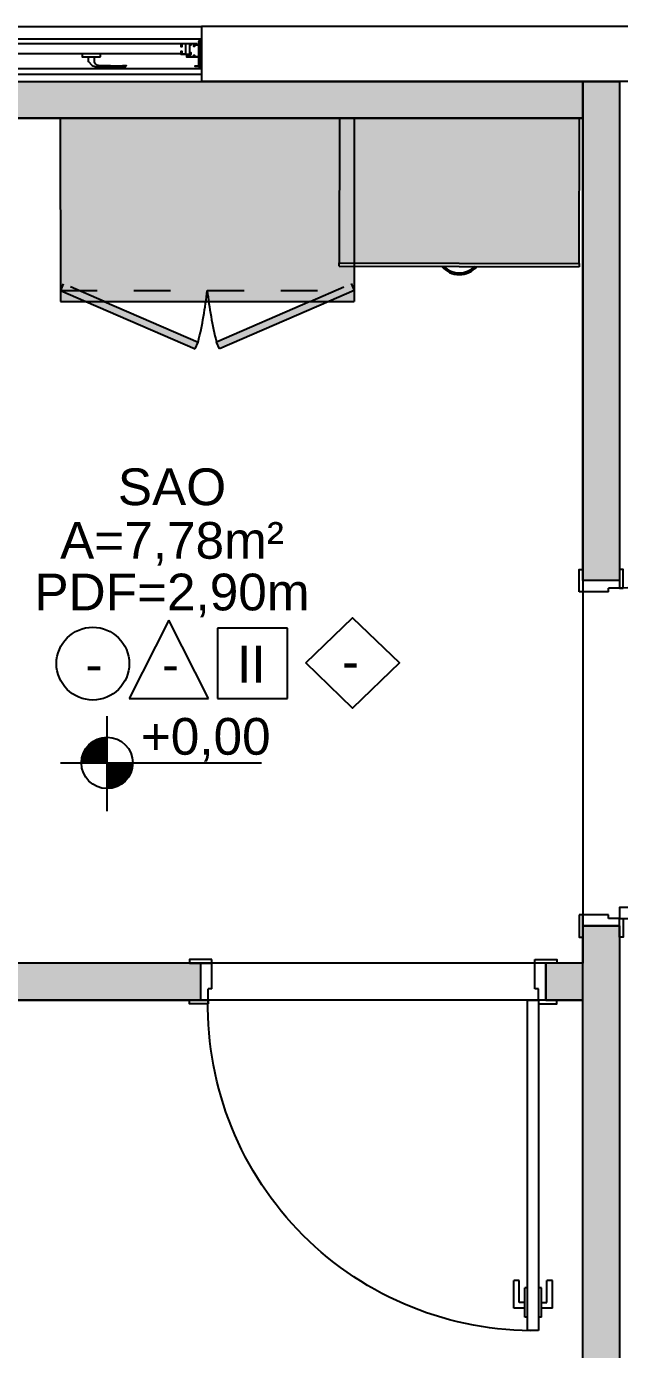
# Model space of a CAD drawing. Extents: x 100 to 738, y -85 to 470.
# Drawn here: x 633.238 to 634.853, y 463.085 to 466.687 of the extents above; entities that cross this region are included whole.
import ezdxf
from ezdxf.enums import TextEntityAlignment as Align

# ---------------------------------------------------------------- set-up
doc = ezdxf.new("R2010")
doc.units = 0
doc.linetypes.add('1235-1022-BB-AG_PCA_RELOGIO_E_EMP-TAG-MAT-LAYOUT-PROP-SUBSOLO$0$2458-19-BB-EMPRESA-CEILANDIA-EP-MAT-LAYOUT-PROPOSTO$0$HIDDEN2', pattern=[0.1875, 0.125, -0.0625])
doc.layers.get('0').update_dxf_attribs({"linetype": 'CONTINUOUS'})
for name, color, linetype in [('0704-ARQ-CON', 12, 'CONTINUOUS'), ('A101', 1, 'CONTINUOUS'), ('A102', 2, 'CONTINUOUS'), ('ARQ-ALV', 6, 'CONTINUOUS'), ('ARQ-GES', 4, 'CONTINUOUS'), ('ARQ-MOB', 2, 'CONTINUOUS'), ('ARQ-MOB-HTC', 251, 'CONTINUOUS'), ('ARQ-PIS', 1, 'CONTINUOUS'), ('GRF-ACAB', 2, 'CONTINUOUS'), ('GRF-HTC', 253, 'CONTINUOUS'), ('GRF-SMB', 2, 'CONTINUOUS'), ('Pisos', 251, 'CONTINUOUS')]:
    doc.layers.add(name, color=color, linetype=linetype)
doc.styles.add('ARIAL', font='arial.ttf', dxfattribs={"height": 0.1})
doc.styles.add('Arial_1', font='arial.ttf', dxfattribs={"height": 0.075})

# ---------------------------------------------------------------- blocks, each defined once
blk = doc.blocks.new('JMA_CS060')
at = {"layer": 'A101'}
for points in [[(7.200000000000727, 16.10000000000036), (7.200000000000727, 46.90000000000054), (19.5, 46.90000000000054), (19.5, 43.20000000000073), (20.80000000000018, 43.20000000000073), (20.80000000000018, 46.90000000000054), (31.60000000000037, 46.90000000000054), (31.60000000000037, 43.40000000000054), (34.15000000000055, 43.40000000000054), (34.15000000000055, 44.40000000000054), (32.90000000000055, 44.40000000000054), (32.90000000000055, 46.90000000000054), (38.40000000000055, 46.90000000000054), (38.40000000000055, 44.40000000000054), (37.15000000000055, 44.40000000000054), (37.15000000000055, 43.40000000000054), (39.70000000000073, 43.40000000000054), (39.70000000000073, 48.20000000000073), (7.200000000000727, 48.20000000000073), (7.200000000000727, 72.40000000000055), (17.20000000000073, 72.40000000000055), (17.20000000000073, 73.70000000000071), (7.200000000000727, 73.70000000000071), (6.333974596215739, 74.20000000000071), (5.833974596215739, 73.70000000000071), (1.300000000000181, 73.70000000000071), (1.300000000000181, 78.70000000000071), (5.833974596215739, 78.70000000000071), (6.333974596215739, 78.20000000000073), (7.200000000000727, 78.70000000000071), (7.200000000000727, 80.0000000000009), (0, 80.0000000000009), (0, 67.20000000000073), (1.300000000000181, 67.20000000000073), (1.300000000000181, 72.40000000000055), (5.900000000000545, 72.40000000000055), (5.900000000000545, 7.600000000000363), (1.300000000000181, 7.600000000000363), (1.300000000000181, 12.80000000000018), (0, 12.80000000000018), (0, 9.095e-13), (7.200000000000727, 9.095e-13), (7.199999999999818, 1.300000000000181), (6.333974596215739, 1.800000000000181), (5.833974596215739, 1.300000000000181), (1.300000000000181, 1.300000000000181), (1.300000000000181, 6.300000000000181), (5.833974596215739, 6.300000000000181), (6.333974596215739, 5.800000000000181), (7.199999999999818, 6.300000000000181), (7.200000000000727, 14.80000000000018), (20.80000000000018, 14.80000000000018), (20.80000000000018, 19.80000000000018), (19.5, 19.80000000000018), (19.5, 16.10000000000036)], [(580.4999999999999, 46.90000000000054), (592.8000000000001, 46.90000000000054), (592.8000000000001, 16.10000000000036), (580.4999999999999, 16.10000000000036), (580.4999999999999, 19.80000000000018), (579.1999999999998, 19.80000000000018), (579.1999999999998, 14.80000000000018), (592.8000000000001, 14.80000000000018), (592.8000000000001, 6.300000000000181), (593.6660254037843, 5.800000000000181), (594.1660254037841, 6.300000000000181), (598.6999999999998, 6.300000000000181), (598.6999999999998, 1.300000000000181), (594.1660254037841, 1.300000000000181), (593.6660254037843, 1.800000000000181), (592.8000000000001, 1.300000000000181), (592.8000000000001, 0), (600, 0), (600, 12.80000000000018), (598.6999999999998, 12.80000000000018), (598.6999999999998, 7.600000000000363), (594.1000000000003, 7.600000000000363), (594.1000000000003, 72.40000000000055), (598.6999999999998, 72.40000000000055), (598.6999999999998, 67.20000000000073), (600, 67.20000000000073), (600, 80), (592.8000000000001, 80), (592.8000000000001, 78.70000000000071), (593.6660254037843, 78.20000000000073), (594.1660254037841, 78.70000000000071), (598.6999999999998, 78.70000000000071), (598.6999999999998, 73.70000000000071), (594.1660254037841, 73.70000000000071), (593.6660254037843, 74.20000000000071), (592.8000000000001, 73.70000000000071), (582.8000000000002, 73.70000000000071), (582.8000000000002, 72.40000000000055), (592.8000000000001, 72.40000000000055), (592.8000000000001, 48.20000000000073), (560.3000000000001, 48.20000000000073), (560.3000000000001, 43.40000000000054), (562.8500000000003, 43.40000000000054), (562.8500000000003, 44.40000000000054), (561.6000000000004, 44.40000000000054), (561.6000000000004, 46.90000000000054), (567.1000000000003, 46.90000000000054), (567.1000000000003, 44.40000000000054), (565.8500000000003, 44.40000000000054), (565.8500000000003, 43.40000000000054), (568.3999999999996, 43.40000000000054), (568.3999999999996, 46.90000000000054), (579.1999999999998, 46.90000000000054), (579.1999999999998, 43.20000000000073), (580.4999999999999, 43.20000000000073)], [(55, 32.13000000000102), (55, 41.13000000000101), (29, 41.13000000000101), (29, 36.13000000000102), (30.20000000000073, 36.13000000000102), (30.20000000000073, 39.93000000000029), (32.5, 39.93000000000029), (32.5, 12.32999999999992), (30.20000000000073, 12.32999999999992), (30.20000000000073, 16.13000000000102), (29, 16.13000000000102), (29, 12.32999999999992), (14.20000000000072, 12.32999999999992), (14.20000000000072, 13.93000000000029), (13, 13.93000000000029), (13, 11.13000000000102), (55, 11.13000000000102), (55, 20.13000000000102), (53.80000000000018, 20.13000000000102), (53.80000000000018, 12.32999999999992), (43, 12.32999999999992), (43, 39.93000000000029), (53.80000000000018, 39.93000000000029), (53.80000000000018, 32.13000000000011)], [(325, 47.93000000000029), (325, 46.93000000000028), (325, 40.63000000000011), (325, 39.63000000000011), (275, 39.63000000000011), (275, 40.63000000000011), (275, 46.93000000000028), (275, 47.93000000000029)]]:
    blk.add_lwpolyline(points, close=True, dxfattribs=at)
blk.add_lwpolyline([(307.5, 47.93000000000029), (307.5, 61.03000000000065), (311.2689688921037, 66.41264541073087, -0.2371803182761682), (319.176303371848, 70.67284214850224), (384.5, 72.53000000000065), (385.5, 71.53000000000065), (394.5, 71.53000000000065, 0.4142135623730951), (395, 72.03000000000065), (395, 72.53000000000065), (392, 75.53000000000065), (313.2132034355964, 75.53000000000065, 0.1989123673796588), (302.6066017177982, 71.13660171779883), (293.0857864376267, 61.61578643762732, 0.1989123673796604), (292.5, 60.20157287525399), (292.5, 47.93000000000029)], format="xyb", dxfattribs=at)
blk.add_lwpolyline([(587, 11.13000000000011), (587, 13.93000000000029), (585.8000000000002, 13.93000000000029), (585.8000000000002, 12.32999999999992), (571, 12.32999999999992), (571, 16.13000000000011), (569.8000000000002, 16.13000000000011), (569.8000000000002, 12.32999999999992), (567.4999999999999, 12.32999999999992), (567.4999999999999, 39.93000000000029), (569.8000000000002, 39.93000000000029), (569.8000000000002, 36.13000000000011), (571, 36.13000000000011), (571, 41.13000000000011), (545, 41.13000000000011), (545, 32.13000000000011), (546.1999999999997, 32.13000000000011), (546.1999999999997, 39.93000000000029), (557, 39.93000000000029), (557, 12.32999999999992), (546.1999999999997, 12.32999999999992), (546.1999999999997, 20.13000000000011), (545, 20.13000000000011), (545, 11.13000000000011), (587, 11.13000000000011), (587, 11.07999999999992)], dxfattribs=at)
at = {"layer": 'A102'}
for p, q in [((600, 80), (0, 80)), ((275, 39.63000000000011), (55, 39.63000000000011)), ((545, 39.63000000000011), (325, 39.63000000000011)), ((600, 0), (0, 0)), ((545, 12.43000000000029), (55, 12.43000000000029))]:
    blk.add_line(p, q, dxfattribs=at)
blk = doc.blocks.new('3600-00-FORCAS_ARMADAS-MAT-LAY-PROPOSTO$0$p.90.10')
for p, q in [((1671.579104567764, 1812.448246922015), (1671.579104567764, 1812.368246922014)), ((1671.599104567764, 1812.448246922015), (1671.599104567764, 1812.418246922015)), ((1672.499104567762, 1812.448246922016), (1672.499104567762, 1812.418246922016)), ((1672.519104567762, 1812.448246922016), (1672.519104567763, 1812.348246922016)), ((1671.579104567764, 1812.428246922015), (1671.579104567764, 1812.348246922014)), ((1671.609104567764, 1812.418246922015), (1671.599104567764, 1812.418246922015)), ((1671.609104567764, 1812.418246922015), (1671.609104567764, 1812.348246922014)), ((1672.489104567763, 1812.418246922016), (1672.489104567763, 1812.348246922015)), ((1672.499104567762, 1812.418246922016), (1672.489104567763, 1812.418246922016))]:
    blk.add_line(p, q)
for points in [[(1672.499104567762, 1813.348246922016), (1672.469104567763, 1813.348246922016), (1672.469104567763, 1812.448246922016), (1672.499104567762, 1812.448246922016)], [(1671.599104567764, 1812.458246922015), (1671.549104567764, 1812.458246922015), (1671.549104567764, 1812.448246922015), (1671.599104567764, 1812.448246922015)], [(1672.499104567762, 1812.458246922016), (1672.549104567763, 1812.458246922016), (1672.549104567763, 1812.448246922016), (1672.499104567762, 1812.448246922016)], [(1671.609104567763, 1812.338246922014), (1671.549104567763, 1812.338246922014), (1671.549104567763, 1812.348246922014), (1671.609104567763, 1812.348246922014)], [(1672.489104567761, 1812.338246922015), (1672.549104567763, 1812.338246922015), (1672.549104567763, 1812.348246922015), (1672.489104567761, 1812.348246922015)]]:
    blk.add_lwpolyline(points, close=True)
at = {"layer": 'Pisos'}
for p, q in [((1672.461604567763, 1813.311705374823), (1672.461604567763, 1813.231705374823)), ((1672.469104567763, 1813.311705374823), (1672.461604567763, 1813.311705374823)), ((1672.506604567763, 1813.311705374823), (1672.499104567762, 1813.311705374823)), ((1672.506604567763, 1813.311705374823), (1672.506604567763, 1813.231705374823)), ((1672.431604567762, 1813.286705374822), (1672.431604567762, 1813.211705374822)), ((1672.461604567763, 1813.286705374822), (1672.431604567762, 1813.286705374822)), ((1672.446604567763, 1813.271705374822), (1672.446604567763, 1813.211705374822)), ((1672.461604567763, 1813.271705374822), (1672.446604567763, 1813.271705374822)), ((1672.536604567763, 1813.286705374822), (1672.506604567763, 1813.286705374822)), ((1672.506604567763, 1813.271705374822), (1672.521604567762, 1813.271705374822)), ((1672.521604567762, 1813.271705374822), (1672.521604567762, 1813.211705374822)), ((1672.536604567763, 1813.286705374822), (1672.536604567763, 1813.211705374822)), ((1672.469104567763, 1813.231705374823), (1672.461604567763, 1813.231705374823)), ((1672.506604567763, 1813.231705374823), (1672.499104567762, 1813.231705374823)), ((1672.446604567763, 1813.211705374822), (1672.431604567762, 1813.211705374822)), ((1672.536604567763, 1813.211705374822), (1672.521604567762, 1813.211705374822))]:
    blk.add_line(p, q, dxfattribs=at)
blk.add_arc((1672.484104567763, 1812.463246922015), 0.8851271095156926, 89.02897806889987, 180.97102193113, dxfattribs=at)
blk = doc.blocks.new('BASE ARQ')
at = {"layer": 'GRF-HTC'}
h = blk.add_hatch(color=41, dxfattribs=at)
h.dxf.hatch_style = 1
h.paths.add_polyline_path([(741.0996096708587, 488.4509866453477), (744.4845178689941, 488.4509866453478), (744.4845178689941, 488.3509866453477), (741.0996096708587, 488.3509866453477)])
h = blk.add_hatch(color=41, dxfattribs=at)
h.dxf.hatch_style = 1
h.paths.add_polyline_path([(744.5845185417255, 487.0924585708264), (744.4845178689941, 487.0924585708264), (744.4845178689941, 488.450961204811), (744.5845185417255, 488.450961204811)])
h = blk.add_hatch(color=41, dxfattribs=at)
h.dxf.hatch_style = 1
h.paths.add_polyline_path([(744.4845937447147, 486.1524574510183), (744.5845937447153, 486.1524574510183), (744.5845422003052, 484.3509612048111), (744.4845422003046, 484.3509612048111)])
h = blk.add_hatch(color=41, dxfattribs=at)
h.dxf.hatch_style = 1
h.paths.add_polyline_path([(743.4441237114603, 486.0509822844928), (741.0996044886866, 486.0509822844928), (741.0996044886866, 485.9508041673795), (743.4441237114603, 485.9508041673795)])
h = blk.add_hatch(color=41, dxfattribs=at)
h.dxf.hatch_style = 1
h.paths.add_polyline_path([(744.3841225899631, 485.9509612048235), (744.4845422003048, 485.9509612048111), (744.4845422003048, 486.0509612048112), (744.3841225899631, 486.0509612048237)])
blk.add_lwpolyline([(744.3841225899631, 485.9509612048235), (744.4845422003048, 485.9509612048111), (744.4845422003048, 486.0509612048112), (744.3841225899631, 486.0509612048237)], close=True)
at = {"layer": 'A102', "linetype": 'Continuous', "ltscale": 0.01}
for p, q in [((741.546408410263, 488.6009612048105), (743.4464084102208, 488.6009612048114)), ((741.5464084102636, 488.4709612048117), (743.4464084102204, 488.4709612048091)), ((741.5464084102636, 488.4509612048117), (743.4464084102204, 488.450961204809))]:
    blk.add_line(p, q, dxfattribs=at)
at = {"layer": 'ARQ-ALV'}
for p, q in [((745.3798372641387, 488.6009612048112), (743.4464084102208, 488.6009612048114)), ((743.4464084102208, 488.6009612048114), (743.4464084102204, 488.450961204811)), ((745.1698372641393, 488.4509612048112), (743.4464084102204, 488.450961204811))]:
    blk.add_line(p, q, dxfattribs=at)
at = {"layer": 'ARQ-GES'}
for points in [[(741.0996096708587, 488.4509866453477), (744.4845178689941, 488.4509866453478), (744.4845178689941, 488.3509866453477), (741.0996096708587, 488.3509866453477)], [(744.5845185417255, 487.0924585708264), (744.4845178689941, 487.0924585708264), (744.4845178689941, 488.450961204811), (744.5845185417255, 488.450961204811)], [(744.4845937447147, 486.1524574510183), (744.5845937447153, 486.1524574510183), (744.5845422003052, 484.3509612048111), (744.4845422003046, 484.3509612048111)], [(743.4441237114603, 486.0509822844928), (741.0996044886866, 486.0509822844928), (741.0996044886866, 485.9508041673795), (743.4441237114603, 485.9508041673795)]]:
    blk.add_lwpolyline(points, close=True, dxfattribs=at)
at = {"layer": 'ARQ-PIS'}
blk.add_lwpolyline([(736.2677139294809, 478.450961204811), (740.0177139294809, 478.450961204811), (740.0177139294809, 482.7009612048112), (744.4845422003046, 482.7009612048112), (744.4845422003046, 485.9509612048111), (736.2677139294809, 485.9509612048111), (736.2677139294809, 478.450961204811)], dxfattribs=at)
at = {"layer": '0704-ARQ-CON', "rotation": 270.0012848688254}
blk.add_blockref('3600-00-FORCAS_ARMADAS-MAT-LAY-PROPOSTO$0$p.90.10', (-1067.901213406016, 2158.630918219336), dxfattribs=at)
at = {"layer": '0704-ARQ-CON', "xscale": -1, "rotation": 179.9987151311745}
blk.add_blockref('3600-00-FORCAS_ARMADAS-MAT-LAY-PROPOSTO$0$p.90.10', (-928.0943381795669, 2298.436714232261), dxfattribs=at)
at = {"layer": 'A101', "linetype": 'Continuous', "xscale": -0.0009999999999764, "yscale": 0.0009999999999764, "zscale": 0.001, "rotation": 180}
blk.add_blockref('JMA_CS060', (742.8464084102349, 488.5659612048094), dxfattribs=at)
blk = doc.blocks.new('1235-1022-BB-AG_PCA_RELOGIO_E_EMP-TAG-MAT-LAYOUT-PROP-SUBSOLO$0$2458-19-BB-EMPRESA-CEILANDIA-EP-MAT-LAYOUT-PROPOSTO$0$armario_alto_vs')
at = {"layer": 'ARQ-MOB-HTC'}
h = blk.add_hatch(color=252, dxfattribs=at)
h.dxf.hatch_style = 1
h.paths.add_polyline_path([(0.8000000000000111, 0.5), (0, 0.5), (0, 0.0300000000001324), (0.0079498964365429, 0.0483520883456663), (0.0503151208559619, 0.030000000000001), (0.7496848791440496, 0.030000000000001), (0.7920501035634686, 0.0483520883456663), (0.8000000000000111, 0.0300000000001329)])
h.paths.add_polyline_path([(0.0079498964365429, 0.0483520883456663), (-5.69e-14, 0.0300000000000011), (0.0503151208559618, 0.0300000000000011)])
h.paths.add_polyline_path([(0.0503151208559618, 0.030000000000001), (1e-16, 0.0300000000000011), (0.0692540657305188, 0), (0.1195691865864603, 1e-16)])
h.paths.add_polyline_path([(0, 0.0300000000000011), (-1e-16, 0), (0.069254065730519, 0)])
h.paths.add_polyline_path([(0.4000000000000118, 0.030000000000001), (0.0503151208559618, 0.030000000000001), (0.1195691865864604, 0), (0.3962377157827983, 0, 0.0068690491689585)])
h.paths.add_polyline_path([(0.7496848791440496, 0.030000000000001), (0.399999999999999, 0.030000000000001, 0.0068690491689585), (0.4037622842172127, 0), (0.680430813413551, 0)])
h.paths.add_polyline_path([(0.8000000000000111, 0.030000000000001), (0.7496848791440498, 0.0300000000000011), (0.680430813413551, 0), (0.7307459342694927, 0)])
h.paths.add_polyline_path([(0.7920501035634686, 0.0483520883456663), (0.7496848791440496, 0.030000000000001), (0.8000000000000682, 0.030000000000001)])
h.paths.add_polyline_path([(0.8000000000000111, 0.030000000000001), (0.7307459342694927, 0), (0.8000000000000111, 0)], flags=17)
h.paths.add_polyline_path([(0.400000000000005, 0.0299999999999414, -0.0068690491689449), (0.3962377157827985, 0), (0.4037622842172124, 0, -0.0068690491689449)])
h.paths.add_polyline_path([(0.1195691865864601, -1e-16), (0.0692540657305187, 0), (0.3670417669134736, -0.1289979287317352), (0.3749916633500732, -0.1106458403861552)])
h.paths.add_polyline_path([(0.7307459342694927, 1e-16), (0.680430813413551, 0), (0.4250083366499382, -0.1106458403861553), (0.4329582330865378, -0.1289979287317351)])
for p, q in [((0, 0.5), (0, 0)), ((0, 0.5), (0.8000000000000111, 0.5)), ((0.8000000000000111, 0.5), (0.8000000000000111, 0)), ((0, 0), (0.8000000000000111, 0)), ((0.0692540657305187, 0), (0.3670417669134736, -0.1289979287317351)), ((0.1195691865864603, 0), (0.3749916633500732, -0.1106458403861552)), ((0.680430813413551, 0), (0.4250083366499382, -0.1106458403861552)), ((0.7307459342694927, 0), (0.4329582330865378, -0.1289979287317351)), ((0.3670417669134736, -0.1289979287317351), (0.3749916633500732, -0.1106458403861552)), ((0.4329582330865378, -0.1289979287317351), (0.4250083366499382, -0.1106458403861552))]:
    blk.add_line(p, q)
at = {"linetype": '1235-1022-BB-AG_PCA_RELOGIO_E_EMP-TAG-MAT-LAYOUT-PROP-SUBSOLO$0$2458-19-BB-EMPRESA-CEILANDIA-EP-MAT-LAYOUT-PROPOSTO$0$HIDDEN2', "ltscale": 0.5}
for p, q in [((0.0079498964365428, 0.0483520883456663), (-5.68e-14, 0.0300000000000011)), ((0.1195691865864603, 0), (0.0079498964365428, 0.0483520883456663)), ((0.680430813413551, 0), (0.7920501035634686, 0.0483520883456663)), ((0.7920501035634686, 0.0483520883456663), (0.8000000000000682, 0.0300000000000011)), ((0, 0.0300000000000011), (0.0692540657305187, 0)), ((0, 0.0300000000000011), (0.8000000000000111, 0.0300000000000011)), ((0.8000000000000111, 0.0300000000000011), (0.7307459342694927, 0))]:
    blk.add_line(p, q, dxfattribs=at)
for centre, start, end in [((-0.6936837972879744, 0.1519223965964329), 346.1961386716914, 353.6390073038108), ((1.493683797287985, 0.1519223965964329), 186.360992696189, 193.8038613283086)]:
    blk.add_arc(centre, 1.10045868584063, start, end)
blk = doc.blocks.new('Mobiliário-Bancada Posterior-Uso Geral-R0 - Bancada Posterior-3952422-PLANTA LEIAUTE')
for color, points in [(254, [(0.2492669502895009, 0.1994999999999601), (-0.3265000000000167, 0.199499999999959), (-0.3265000000000167, -0.1955000000000346), (0.3264999999999821, -0.1955000000000335), (0.3264999999999821, 0.1994999999999601)]), (254, [(-0.2658114698850517, -0.1955000000000346), (-0.3265000000000167, -0.1955000000000346), (-0.3265000000000167, -0.2045000000000326), (0.3264999999999821, -0.2041933324366357), (0.3264999999999821, -0.1955000000000335), (-0.0941186631602023, -0.1955000000000346)]), (10, [(0.0475795964762768, -0.2045000000000347), (0.0429278340559378, -0.2045000000000347), (0.0411094392877717, -0.2065177530372812), (0.0288522964851302, -0.2148689124128912), (0.0149653604322604, -0.2200777913388045), (0.0002396389054403, -0.221847689108668), (-0.0144860826213797, -0.2200777913388067), (-0.0283730186742452, -0.2148689124128934), (-0.0406301614768911, -0.2065177530372812), (-0.0424485562450572, -0.2045000000000347), (-0.0471003186653961, -0.2045000000000347), (-0.0451318525611618, -0.2071693307692459), (-0.0340566400761965, -0.2165270017917568), (-0.021114504579032, -0.2230636268632456), (-0.0070099531270915, -0.2264233838324313), (0.0074892309379679, -0.2264233838324313), (0.021593782389917, -0.2230636268632456), (0.0345359178870815, -0.2165270017917568), (0.0460916285907111, -0.2065177530372812)])]:
    blk.add_hatch(color=color).paths.add_polyline_path(points)
for p, q in [((-0.3265000000000026, 0.1995000000000037), (-0.3265000000000025, -0.1954999999999976)), ((0.3264999999999984, -0.1954999999999976), (0.3264999999999984, 0.1995000000000005)), ((-0.3265000000000025, -0.204499999999997), (-0.3265000000000025, -0.1954999999999971)), ((-0.3265000000000025, -0.1954999999999971), (0.3264999999999975, -0.1954999999999981)), ((-0.3265000000000025, -0.1954999999999976), (0.3264999999999985, -0.1954999999999976)), ((-0.3265000000000167, -0.2045000000000326), (0.3264999999999821, -0.2045000000000336)), ((0.3264999999999975, -0.1954999999999981), (0.3264999999999975, -0.204499999999998))]:
    blk.add_line(p, q)
for centre, start, end in [((0.0002396389054568, -0.1647030228043466), 220.0408195981441, 319.9591804018549), ((0.0002396389054568, -0.1597030228043465), 226.3683920971761, 313.6316079028233)]:
    blk.add_arc(centre, 0.0621446663042833, start, end)
blk = doc.blocks.new('MOB')
at = {"layer": 'ARQ-MOB', "linetype": 'Continuous', "ltscale": 0.02, "rotation": 0.0345113319343961}
blk.add_blockref('1235-1022-BB-AG_PCA_RELOGIO_E_EMP-TAG-MAT-LAYOUT-PROP-SUBSOLO$0$2458-19-BB-EMPRESA-CEILANDIA-EP-MAT-LAYOUT-PROPOSTO$0$armario_alto_vs', (743.0620780390857, 487.8520754487417), dxfattribs=at)
at = {"layer": 'ARQ-MOB', "rotation": 359.8599610526153}
blk.add_blockref('Mobiliário-Bancada Posterior-Uso Geral-R0 - Bancada Posterior-3952422-PLANTA LEIAUTE', (744.1484926666235, 488.1522598118478), dxfattribs=at)
blk = doc.blocks.new('SIMB-RODAPE')
at = {"ltscale": 0.5}
blk.add_lwpolyline([(-0.1295238553516427, 4.4338e-12), (2.2666e-12, 0.1250000000044338), (0.1295238553561759, 4.4338e-12), (2.2666e-12, -0.1249999999955662), (-0.1295238553516427, 4.4338e-12)], dxfattribs=at)
at = {"style": 'ARIAL'}
blk.add_attdef('-', text='', height=0.1, dxfattribs=at).set_placement((-0.0056460401988332, 0.0042455021256274), align=Align.MIDDLE_CENTER)
blk = doc.blocks.new('1235-1022-BB-AG_PCA_RELOGIO_E_EMP-TAG-MAT-LAYOUT-PROP-TERREO$0$Cota de Nível')
at = {"layer": 'GRF-SMB', "color": 1}
for p, q in [((12.22311167527414, -0.8907752324456765), (12.22311167527414, -0.6606351810845155)), ((12.110609866524, -0.7740020431022004), (12.59650557628068, -0.7740020431022004))]:
    blk.add_line(p, q, dxfattribs=at)
at = {"layer": 'GRF-SMB', "color": 1, "const_width": 0.0622386645314136}
for points in [[(12.22311167527414, -0.7428827108365966, 0.4142135623730489), (12.19199234300854, -0.7740020431022004)], [(12.22311167527414, -0.8051213753679604, 0.4142135623730951), (12.2542310075399, -0.7740020431022004)]]:
    blk.add_lwpolyline(points, format="xyb", dxfattribs=at)
at = {"layer": 'GRF-SMB', "color": 1}
blk.add_circle((12.22311167527414, -0.7740020431022004), 0.0622386645314136, dxfattribs=at)
blk = doc.blocks.new('1235-1022-BB-AG_PCA_RELOGIO_E_EMP-TAG-MAT-LAYOUT-PROP-TERREO$0$FOX_AMBIENTE_NO_ EXISTENTE0')
at = {"color": 1}
for p, q in [((0.0001247399356666, -0.0016118417422142), (-0.0017983644228863, -0.0053861465594929)), ((0.0020371626892523, -0.0053861465594929), (0.0001247399356666, -0.0016118417422142)), ((0.0058554305806476, -0.0019989170607341), (0.0024697677543071, -0.0019989170607341)), ((0.0024697677543071, -0.0019989170607341), (0.0024697677543071, -0.0053861465594929)), ((0.0058554305806476, -0.0053861465594929), (0.0058554305806476, -0.0019989170607341)), ((-0.0017983644228863, -0.0053861465594929), (0.0020371626892523, -0.0053861465594929)), ((0.0024697677543071, -0.0053861465594929), (0.0058554305806476, -0.0053861465594929))]:
    blk.add_line(p, q, dxfattribs=at)
blk.add_circle((-0.0035457475000156, -0.0037042693020627), 0.001755917589057, dxfattribs=at)
blk = doc.blocks.new('Tag_Ambiente')
at = {"xscale": 1.125, "yscale": 1.125, "zscale": 1.125}
blk.add_blockref('1235-1022-BB-AG_PCA_RELOGIO_E_EMP-TAG-MAT-LAYOUT-PROP-TERREO$0$Cota de Nível', (-13.5390208931286, 0.8707522984899753), dxfattribs=at)
at = {"layer": 'GRF-ACAB', "color": 1, "xscale": 56.38359374999997, "yscale": 56.38359374999997, "zscale": 56.38359374999997}
blk.add_blockref('1235-1022-BB-AG_PCA_RELOGIO_E_EMP-TAG-MAT-LAYOUT-PROP-TERREO$0$FOX_AMBIENTE_NO_ EXISTENTE0', (0.3731694090385034, 0.479090943113846), dxfattribs=at)
at = {"color": 3, "style": 'Arial_1'}
for tag, p in [('AMBIENTE', (0.3887232976111843, 0.7016314328766314)), ('X', (0.1766156200564435, 0.2188219283985902)), ('Y', (0.3847957270533495, 0.2188219283985902)), ('Z', (0.6047585457235325, 0.2188219283985902))]:
    blk.add_attdef(tag, text='', height=0.1, dxfattribs=at).set_placement(p, align=Align.CENTER)
at = {"style": 'Arial_1'}
for tag, p in [('ÁREA', (0.3887232976111843, 0.5557070208370832)), ('PÉ-DIREITO', (0.3887232976111843, 0.415191992892531))]:
    blk.add_attdef(tag, text='', height=0.1, dxfattribs=at).set_placement(p, align=Align.CENTER)
blk.add_attdef('NÍVEL', (0.3038829558725187, 0.022280938614756), '', height=0.1, dxfattribs=at)

msp = doc.modelspace()

# ---------------------------------------------------------------- linework, layer by layer
at = {"layer": 'ARQ-PIS'}
msp.add_lwpolyline([(631.367933998855, 466.4367601881712), (634.752865397392, 466.4367601881712), (634.752865397392, 464.1367347476347), (631.367933998855, 464.1367347476347)], close=True, dxfattribs=at)
msp.add_lwpolyline([(630.2860371265681, 456.5367347476346), (630.2860371265681, 460.7867347476347), (634.7528653973918, 460.7867347476347), (634.7529380549518, 464.0367347476347), (626.5360371921724, 464.036751999435), (626.536037126568, 456.5367347476346), (630.2860371265681, 456.5367347476346)], dxfattribs=at)

# ---------------------------------------------------------------- block references
for name in ['BASE ARQ', 'MOB']:
    msp.add_blockref(name, (-109.7316768029128, -21.91422645717643))
ref = msp.add_blockref('SIMB-RODAPE', (634.126152461518, 464.9542561763206), dxfattribs=dict(at, xscale=0.9855799017464645, yscale=0.9855799017464645, zscale=0.9855799017464645))
ref.add_attrib('-', '-', dxfattribs={"layer": '0', "color": 2, "height": 0.0985579901746465, "style": 'ARIAL'}).set_placement((634.1205878377733, 464.9584404578905), align=Align.MIDDLE_CENTER)
at = {"layer": 'GRF-SMB'}
msp.add_blockref('Tag_Ambiente', (633.2455858948279, 464.6821397031223), dxfattribs=at).add_auto_attribs({'Z': 'II', 'Y': '-', 'X': '-', 'AMBIENTE': 'SAO', 'ÁREA': 'A=7,78m²', 'PÉ-DIREITO': 'PDF=2,90m', 'NÍVEL': '+0,00'})

doc.saveas('drawing.dxf')
